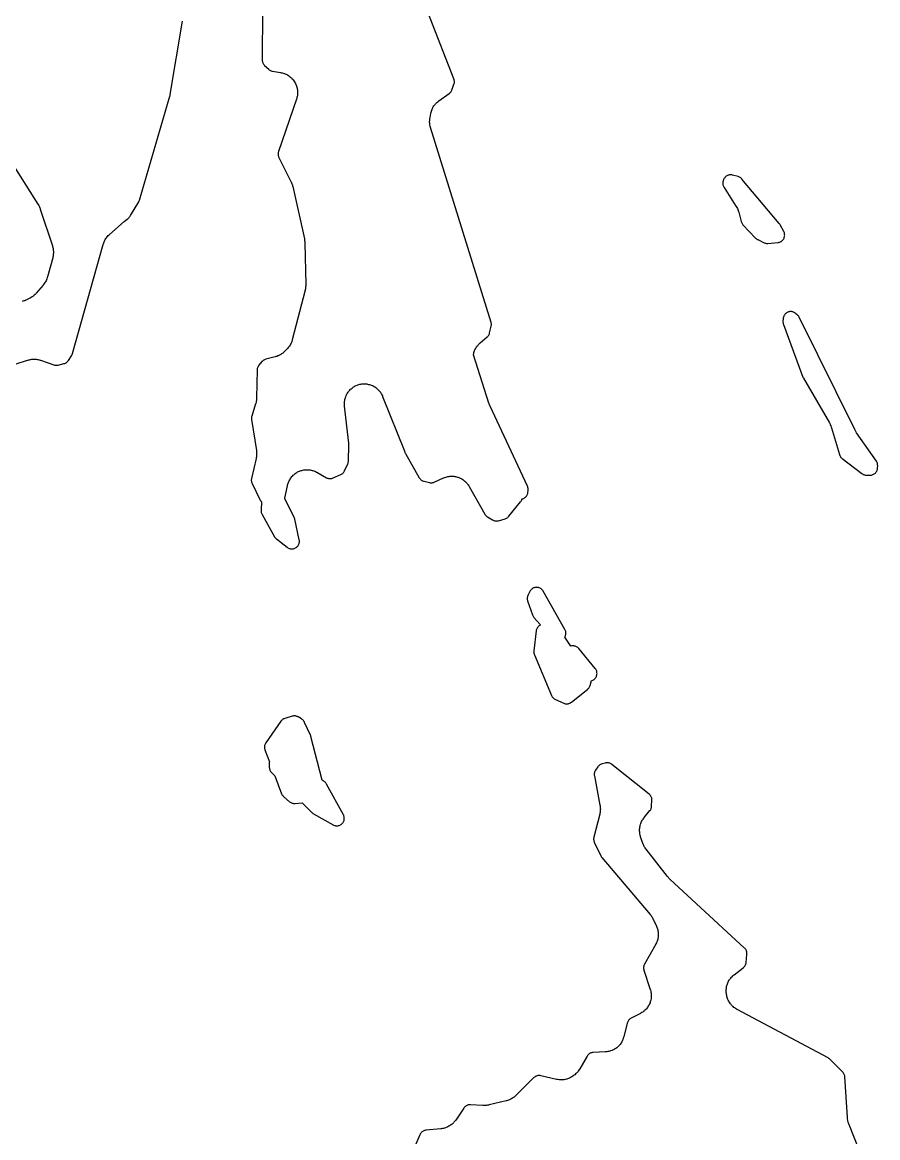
# Model space of a CAD drawing. Header units: millimetres. Extents: x 0 to 194, y 0 to 300.
# Drawn here: x 50.65 to 84.76, y 159.71 to 204.21 of the extents above; entities that cross this region are included whole.
import ezdxf

# ---------------------------------------------------------------- set-up
doc = ezdxf.new("R2010")
doc.units = ezdxf.units.MM
doc.layers.add('CUT', color=7, linetype='CONTINUOUS')

msp = doc.modelspace()

# ---------------------------------------------------------------- linework, layer by layer
at = {"layer": 'CUT'}
for points in [[(60.2292, 204.7135), (60.2175, 202.7099), (60.2189, 202.6793), (60.2233, 202.649), (60.2309, 202.6194), (60.2414, 202.5907), (60.2548, 202.5632), (60.2709, 202.5372), (60.2896, 202.513), (60.3106, 202.4908), (60.4742, 202.3351), (60.4968, 202.3156), (60.5213, 202.2984), (60.5474, 202.2838), (60.5748, 202.2718), (60.6032, 202.2627), (60.6325, 202.2564), (60.9506, 202.2042), (60.9719, 202.2002), (61.0142, 202.1911), (61.0561, 202.18), (61.087, 202.1702), (61.1276, 202.1552), (61.1575, 202.1424), (61.1964, 202.1235), (61.2249, 202.108), (61.2619, 202.0854), (61.2887, 202.0672), (61.3234, 202.0412), (61.3484, 202.0205), (61.3803, 201.9913), (61.4032, 201.9683), (61.4322, 201.9361), (61.4528, 201.911), (61.4786, 201.8762), (61.5026, 201.8402), (61.5124, 201.8248), (61.5225, 201.8072), (61.543, 201.769), (61.5617, 201.7297), (61.5743, 201.6996), (61.5892, 201.6587), (61.5988, 201.6275), (61.6096, 201.5854), (61.6162, 201.5534), (61.6229, 201.5104), (61.6263, 201.4779), (61.6288, 201.4345), (61.6291, 201.4018), (61.6274, 201.3583), (61.6245, 201.3258), (61.6186, 201.2827), (61.6126, 201.2506), (61.6026, 201.2083), (61.5905, 201.1665), (61.5839, 201.1457), (60.8661, 199.049), (60.8579, 199.0204), (60.8525, 198.9911), (60.8501, 198.9614), (60.8506, 198.9317), (60.8541, 198.9021), (60.8605, 198.873), (60.8697, 198.8447), (60.8817, 198.8175), (61.3632, 197.8562), (61.3711, 197.8396), (61.3863, 197.806), (61.4, 197.7718), (61.4093, 197.7457), (61.4202, 197.7105), (61.4297, 197.6748), (61.434, 197.6569), (61.8968, 195.5717), (61.9011, 195.5499), (61.9086, 195.5061), (61.9139, 195.4619), (61.917, 195.4176), (61.918, 195.3954), (61.9519, 193.7545), (61.9519, 193.734), (61.9508, 193.693), (61.948, 193.6521), (61.9444, 193.6216), (61.9378, 193.5812), (61.9294, 193.5411), (61.9247, 193.5211), (61.4149, 191.5471), (61.4085, 191.5248), (61.3947, 191.4806), (61.3785, 191.4372), (61.3648, 191.4054), (61.3443, 191.3638), (61.3274, 191.3336), (61.3027, 191.2944), (61.2827, 191.266), (61.2542, 191.2295), (61.2238, 191.1946), (61.2081, 191.1776), (61.1244, 191.0908), (61.1097, 191.0762), (61.0795, 191.0477), (61.048, 191.0206), (61.0235, 191.0014), (60.9897, 190.9773), (60.9635, 190.9605), (60.9276, 190.9396), (60.9, 190.9252), (60.8623, 190.9078), (60.8334, 190.896), (60.7943, 190.8821), (60.7546, 190.87), (60.7346, 190.8644), (60.3606, 190.7693), (60.3313, 190.7603), (60.3032, 190.7483), (60.2764, 190.7335), (60.2513, 190.7161), (60.228, 190.6962), (60.2069, 190.6741), (60.082, 190.5286), (60.0638, 190.5051), (60.0479, 190.4799), (60.0347, 190.4532), (60.0241, 190.4254), (60.0164, 190.3967), (60.0116, 190.3673), (60.0096, 190.3376), (59.9932, 189.229), (59.9924, 189.2075), (59.9897, 189.1646), (59.985, 189.1219), (59.9799, 189.0901), (59.9711, 189.048), (59.9604, 189.0064), (59.9545, 188.9858), (59.8017, 188.4946), (59.7948, 188.4682), (59.7904, 188.4413), (59.7883, 188.4141), (59.7888, 188.3868), (59.7917, 188.3597), (59.9823, 187.1267), (59.9851, 187.1055), (59.9896, 187.0631), (59.9921, 187.0204), (59.9924, 186.9884), (59.9908, 186.9458), (59.9882, 186.9139), (59.9826, 186.8715), (59.9749, 186.8295), (59.9706, 186.8086), (59.787, 186.0118), (59.7818, 185.9832), (59.7795, 185.9542), (59.7799, 185.9251), (59.7832, 185.8962), (59.7893, 185.8677), (59.7981, 185.84), (59.8095, 185.8132), (60.1241, 185.1662), (60.137, 185.1423), (60.1521, 185.1198), (60.1691, 185.0987), (60.1879, 185.0792), (60.1931, 185.0748), (60.1724, 184.7389), (60.172, 184.7102), (60.1743, 184.6817), (60.1794, 184.6534), (60.1871, 184.6258), (60.1975, 184.5991), (60.2103, 184.5734), (60.7096, 183.6858), (60.7255, 183.6605), (60.7438, 183.6369), (60.7645, 183.6153), (60.7871, 183.5958), (61.2158, 183.2632), (61.2398, 183.2463), (61.2653, 183.232), (61.2921, 183.2201), (61.32, 183.211), (61.3486, 183.2046), (61.3777, 183.201), (61.407, 183.2003), (61.4362, 183.2024), (61.4651, 183.2074), (61.4933, 183.2152), (61.5207, 183.2256), (61.5469, 183.2388), (61.5717, 183.2544), (61.5949, 183.2723), (61.6162, 183.2925), (61.6354, 183.3146), (61.6524, 183.3385), (61.667, 183.3639), (61.679, 183.3906), (61.6884, 183.4184), (61.695, 183.4469), (61.6987, 183.476), (61.6997, 183.5053), (61.6977, 183.5345), (61.693, 183.5634), (61.516, 184.3838), (61.5062, 184.4187), (61.4923, 184.4521), (61.1206, 185.2134), (61.1216, 185.2172), (61.224, 185.7195), (61.2287, 185.7403), (61.2392, 185.7817), (61.2517, 185.8225), (61.2625, 185.8526), (61.2788, 185.8921), (61.2923, 185.9211), (61.3123, 185.9589), (61.3286, 185.9864), (61.352, 186.0221), (61.3708, 186.048), (61.3975, 186.0813), (61.4187, 186.1053), (61.4485, 186.1359), (61.4718, 186.1578), (61.5044, 186.1855), (61.5297, 186.205), (61.5647, 186.2295), (61.5918, 186.2466), (61.6289, 186.2676), (61.6575, 186.282), (61.6965, 186.2995), (61.7263, 186.3111), (61.7668, 186.3247), (61.7975, 186.3335), (61.8391, 186.3433), (61.8706, 186.3491), (61.9129, 186.3548), (61.9455, 186.3577), (61.9867, 186.3594), (62.0197, 186.3593), (62.0614, 186.3572), (62.0918, 186.3542), (62.1325, 186.3484), (62.1628, 186.3426), (62.2028, 186.3331), (62.2324, 186.3245), (62.2714, 186.3114), (62.3001, 186.3002), (62.3377, 186.2835), (62.3745, 186.2652), (62.3927, 186.2556), (62.7786, 186.0404), (62.8064, 186.0267), (62.8355, 186.016), (62.8655, 186.0083), (62.8961, 186.0038), (62.927, 186.0024), (62.9579, 186.0043), (62.9885, 186.0093), (63.0183, 186.0174), (63.0472, 186.0285), (63.3491, 186.1635), (63.3766, 186.1776), (63.4025, 186.1944), (63.4266, 186.2138), (63.4485, 186.2355), (63.4681, 186.2594), (63.4852, 186.2852), (63.4994, 186.3126), (63.6291, 186.5962), (63.6404, 186.6245), (63.6487, 186.6537), (63.654, 186.6837), (63.6562, 186.7141), (63.6707, 187.3447), (63.6704, 187.3649), (63.6692, 187.3925), (63.6677, 187.4126), (63.5011, 188.9001), (63.4992, 188.9223), (63.4964, 188.9667), (63.4959, 189.0113), (63.4971, 189.0446), (63.501, 189.089), (63.5055, 189.1221), (63.5137, 189.1658), (63.5215, 189.1983), (63.534, 189.2411), (63.545, 189.2726), (63.5617, 189.3139), (63.5757, 189.3442), (63.5964, 189.3836), (63.6133, 189.4124), (63.6378, 189.4496), (63.6575, 189.4766), (63.6856, 189.5112), (63.7078, 189.536), (63.7392, 189.5677), (63.7638, 189.5902), (63.7981, 189.6186), (63.8248, 189.6386), (63.8618, 189.6635), (63.8904, 189.6808), (63.9296, 189.7019), (63.9597, 189.7162), (64.0009, 189.7333), (64.0323, 189.7446), (64.0749, 189.7576), (64.1073, 189.7657), (64.151, 189.7744), (64.184, 189.7793), (64.2283, 189.7836), (64.2617, 189.7852), (64.3062, 189.7851), (64.3396, 189.7834), (64.3839, 189.7789), (64.4169, 189.7739), (64.4605, 189.765), (64.4929, 189.7568), (64.5355, 189.7437), (64.5668, 189.7323), (64.6079, 189.715), (64.638, 189.7006), (64.6771, 189.6793), (64.7056, 189.662), (64.7425, 189.6369), (64.7692, 189.6169), (64.8034, 189.5883), (64.8279, 189.5657), (64.8591, 189.5339), (64.8813, 189.509), (64.9092, 189.4743), (64.9288, 189.4473), (64.9532, 189.4099), (64.97, 189.3811), (64.9906, 189.3416), (65.0091, 189.3011), (65.0179, 189.2806), (65.9017, 187.0691), (65.9099, 187.0503), (65.9221, 187.025), (65.9316, 187.0069), (66.4814, 186.0394), (66.4979, 186.0136), (66.517, 185.9895), (66.5383, 185.9676), (66.5619, 185.9479), (66.5873, 185.9308), (66.6143, 185.9163), (66.6426, 185.9047), (66.672, 185.896), (66.8816, 185.8455), (66.9092, 185.8402), (66.9371, 185.8375), (66.9652, 185.8375), (66.9932, 185.84), (67.0208, 185.8452), (67.0478, 185.853), (67.074, 185.8632), (67.4441, 186.0283), (67.4645, 186.0368), (67.5057, 186.0528), (67.5477, 186.0667), (67.5796, 186.0756), (67.6227, 186.0854), (67.6553, 186.0911), (67.6992, 186.0966), (67.7322, 186.0991), (67.7764, 186.1003), (67.8095, 186.0995), (67.8536, 186.0964), (67.8864, 186.0924), (67.93, 186.0849), (67.9623, 186.0777), (68.005, 186.0659), (68.0364, 186.0556), (68.0777, 186.0397), (68.108, 186.0263), (68.1475, 186.0065), (68.1763, 185.9902), (68.2137, 185.9666), (68.2408, 185.9476), (68.2757, 185.9204), (68.3007, 185.8988), (68.3328, 185.8684), (68.3556, 185.8444), (68.3845, 185.811), (68.4049, 185.7849), (68.4304, 185.7487), (68.4541, 185.7114), (68.4655, 185.6925), (69.0929, 184.5863), (69.1092, 184.5606), (69.1281, 184.5367), (69.1492, 184.5149), (69.1725, 184.4953), (69.1977, 184.4781), (69.398, 184.3561), (69.4224, 184.3427), (69.4479, 184.3317), (69.4743, 184.323), (69.5014, 184.3169), (69.529, 184.3133), (69.5568, 184.3122), (69.5846, 184.3138), (69.6121, 184.3179), (69.6391, 184.3245), (69.901, 184.4019), (69.9293, 184.4118), (69.9564, 184.4245), (69.9822, 184.4398), (70.0062, 184.4576), (70.0284, 184.4778), (70.0485, 184.5), (70.5194, 185.0774), (70.5372, 185.1016), (70.5525, 185.1275), (70.5651, 185.1549), (70.575, 185.1833), (70.5765, 185.1895), (70.5884, 185.192), (70.6167, 185.201), (70.6439, 185.2126), (70.6699, 185.227), (70.6943, 185.2438), (70.717, 185.2629), (70.7376, 185.2842), (70.756, 185.3074), (70.7721, 185.3323), (70.7856, 185.3587), (70.7965, 185.3863), (70.8046, 185.4148), (70.8098, 185.444), (70.821, 185.5312), (70.8233, 185.5593), (70.8229, 185.5876), (70.8199, 185.6156), (70.8142, 185.6433), (70.806, 185.6703), (70.7953, 185.6964), (69.3013, 188.8953), (69.2898, 188.9221), (69.2633, 188.99), (69.2536, 189.0174), (68.641, 190.9475), (68.6435, 190.9632), (68.6505, 190.9964), (68.6621, 191.0402), (68.6724, 191.0726), (68.6883, 191.115), (68.7018, 191.1461), (68.7219, 191.1867), (68.7385, 191.2163), (68.7626, 191.2547), (68.782, 191.2825), (68.8099, 191.3182), (68.832, 191.3439), (68.8633, 191.3767), (68.8961, 191.4078), (68.913, 191.423), (69.1867, 191.6573), (69.2094, 191.6789), (69.2297, 191.7028), (69.2475, 191.7286), (69.2624, 191.7562), (69.2744, 191.7852), (69.2833, 191.8153), (69.3468, 192.0799), (69.3526, 192.1115), (69.355, 192.1436), (69.3539, 192.1758), (69.3494, 192.2076), (69.3416, 192.2388), (66.9311, 200.0069), (66.9251, 200.0279), (66.9142, 200.0702), (66.9053, 200.1131), (66.9003, 200.1455), (66.8956, 200.1889), (66.8937, 200.2217), (66.8933, 200.2654), (66.8946, 200.2981), (66.8985, 200.3417), (66.9044, 200.385), (66.908, 200.4066), (66.9379, 200.5661), (66.9423, 200.5872), (66.9523, 200.6291), (66.9643, 200.6706), (66.9747, 200.7012), (66.9906, 200.7413), (67.004, 200.7707), (67.0236, 200.8091), (67.0397, 200.8371), (67.063, 200.8735), (67.0817, 200.8998), (67.1083, 200.9338), (67.1294, 200.9582), (67.1592, 200.9895), (67.1826, 201.0118), (67.2152, 201.0401), (67.2491, 201.0667), (67.2664, 201.0796), (67.6704, 201.3668), (67.6938, 201.3853), (67.7153, 201.406), (67.7346, 201.4288), (67.7516, 201.4533), (67.766, 201.4795), (67.7778, 201.5069), (67.8633, 201.7373), (67.8727, 201.7671), (67.8788, 201.7977), (67.8818, 201.8287), (67.8815, 201.86), (67.878, 201.891), (67.8713, 201.9215), (67.8615, 201.9511), (66.6965, 204.9268)], [(50.3619, 190.5698), (50.8547, 190.7297), (50.8745, 190.7357), (50.9145, 190.7467), (50.9549, 190.7558), (50.9855, 190.7612), (51.0266, 190.7665), (51.0576, 190.7691), (51.099, 190.7707), (51.13, 190.7704), (51.1714, 190.7681), (51.2023, 190.765), (51.2433, 190.759), (51.2738, 190.753), (51.3141, 190.7432), (51.3538, 190.7315), (51.3736, 190.7252), (51.9047, 190.5426), (51.9322, 190.5346), (51.9604, 190.5292), (51.989, 190.5266), (52.0176, 190.5267), (52.0462, 190.5295), (52.0743, 190.535), (52.3074, 190.5927), (52.3374, 190.6018), (52.3663, 190.614), (52.3937, 190.6291), (52.4195, 190.647), (52.4432, 190.6675), (52.4646, 190.6904), (52.4836, 190.7154), (52.6119, 190.9044), (52.6286, 190.9321), (52.6422, 190.9614), (52.6526, 190.992), (53.8729, 195.3471), (53.8793, 195.368), (53.8931, 195.4094), (53.9089, 195.4501), (53.9222, 195.48), (53.9419, 195.519), (53.958, 195.5474), (53.9814, 195.5843), (54.0002, 195.6111), (54.027, 195.6456), (54.0484, 195.6704), (54.0784, 195.7021), (54.1099, 195.7323), (54.1261, 195.747), (54.7164, 196.2594), (54.8344, 196.3516), (54.8545, 196.3688), (54.873, 196.3876), (54.8898, 196.408), (54.8929, 196.4127), (54.9052, 196.4233), (54.9287, 196.4461), (54.9497, 196.4714), (54.9677, 196.4988), (55.2893, 197.0509), (55.3057, 197.0833), (55.318, 197.1174), (56.5361, 201.2641), (56.5407, 201.2818), (56.5463, 201.3062), (56.5498, 201.3241), (57.0342, 204.2531)], [(50.0781, 198.8337), (51.2731, 196.9554), (51.2828, 196.9393), (51.3017, 196.9068), (51.3191, 196.8735), (51.3311, 196.8481), (51.3458, 196.8134), (51.3589, 196.7783), (51.3651, 196.7605), (51.8465, 195.2882), (51.8528, 195.2673), (51.8643, 195.2253), (51.8738, 195.1827), (51.8793, 195.1506), (51.8846, 195.1073), (51.887, 195.0747), (51.8881, 195.0311), (51.8874, 194.9985), (51.8842, 194.955), (51.8803, 194.9226), (51.873, 194.8796), (51.8636, 194.8371), (51.8584, 194.8159), (51.6501, 194.0501), (51.6429, 194.0263), (51.6273, 193.9793), (51.6091, 193.9332), (51.5936, 193.8994), (51.5704, 193.8556), (51.5513, 193.8238), (51.5235, 193.7828), (51.4934, 193.7434), (51.4779, 193.7241), (51.1999, 193.3985), (51.1854, 193.3823), (51.1556, 193.3506), (51.1243, 193.3204), (51.0998, 193.2989), (51.0657, 193.2719), (51.0392, 193.2529), (51.0027, 193.2293), (50.9651, 193.2075), (50.946, 193.197), (50.8473, 193.1459), (50.8273, 193.1362), (50.7868, 193.1177), (50.7454, 193.1013), (50.7138, 193.0905), (50.671, 193.0782), (50.6386, 193.0706)], [(84.0939, 159.0505), (83.6128, 160.2622), (83.6047, 160.2843), (83.5896, 160.329), (83.5769, 160.3744), (83.5692, 160.4089), (83.5613, 160.4554), (83.5558, 160.5023), (83.5537, 160.5258), (83.4516, 162.1386), (83.4481, 162.1695), (83.4414, 162.1998), (83.4315, 162.2293), (83.4187, 162.2575), (83.403, 162.2843), (83.3847, 162.3094), (83.3638, 162.3324), (82.8592, 162.8343), (82.8375, 162.8539), (82.814, 162.8713), (82.7888, 162.8863), (79.1569, 164.8232), (79.1368, 164.8346), (79.0972, 164.8584), (79.0589, 164.8842), (79.0313, 164.9049), (78.9958, 164.9345), (78.9705, 164.958), (78.9382, 164.991), (78.9154, 165.017), (78.8867, 165.0532), (78.8667, 165.0813), (78.8418, 165.1202), (78.8248, 165.1503), (78.8041, 165.1916), (78.7902, 165.2232), (78.7738, 165.2664), (78.7632, 165.2993), (78.7514, 165.3439), (78.7418, 165.389), (78.7376, 165.4118), (78.7331, 165.4401), (78.7302, 165.4617), (78.7255, 165.5051), (78.7229, 165.5486), (78.7225, 165.5813), (78.7241, 165.6249), (78.7269, 165.6574), (78.7327, 165.7007), (78.7387, 165.7328), (78.7486, 165.7753), (78.7577, 165.8067), (78.7717, 165.848), (78.7837, 165.8784), (78.8017, 165.9181), (78.8166, 165.9472), (78.8383, 165.985), (78.856, 166.0125), (78.8813, 166.048), (78.9015, 166.0737), (78.9301, 166.1066), (78.9528, 166.1302), (78.9844, 166.1602), (79.0175, 166.1886), (79.0344, 166.2024), (79.4038, 166.4897), (79.427, 166.5097), (79.448, 166.5319), (79.4666, 166.5561), (79.4826, 166.5821), (79.4959, 166.6096), (79.5064, 166.6383), (79.5139, 166.6679), (79.5183, 166.6981), (79.5491, 167.0215), (79.5504, 167.0522), (79.5486, 167.0828), (79.5437, 167.113), (79.5358, 167.1426), (79.5248, 167.1713), (79.511, 167.1986), (79.4945, 167.2245), (79.4754, 167.2484), (79.454, 167.2704), (76.4779, 170.0181), (76.4648, 170.0306), (76.4393, 170.0562), (76.4147, 170.0828), (76.3913, 170.1104), (76.3799, 170.1244), (75.5233, 171.2181), (75.5115, 171.2339), (75.4885, 171.266), (75.467, 171.2992), (75.4519, 171.3247), (75.4334, 171.3596), (75.4206, 171.3863), (75.4052, 171.4227), (75.3914, 171.4597), (75.3849, 171.4784), (75.308, 171.716), (75.3016, 171.7375), (75.29, 171.7808), (75.2805, 171.8246), (75.275, 171.8578), (75.27, 171.9023), (75.2678, 171.9358), (75.2672, 171.9807), (75.2684, 172.0143), (75.2723, 172.0589), (75.2768, 172.0922), (75.2851, 172.1363), (75.2929, 172.169), (75.3055, 172.212), (75.3166, 172.2437), (75.3334, 172.2853), (75.3476, 172.3157), (75.3685, 172.3554), (75.3856, 172.3843), (75.4103, 172.4217), (75.4369, 172.4578), (75.4507, 172.4755), (75.6809, 172.7578), (75.6973, 172.78), (75.7117, 172.8036), (75.7238, 172.8284), (75.7336, 172.8542), (75.7409, 172.8808), (75.7458, 172.908), (75.7482, 172.9355), (75.7576, 173.1713), (75.7574, 173.1994), (75.7546, 173.2274), (75.7491, 173.2551), (75.7411, 173.282), (75.7306, 173.3082), (75.7177, 173.3332), (75.7025, 173.3569), (75.6852, 173.3791), (75.6658, 173.3995), (75.6446, 173.418), (74.1566, 174.6019), (74.1337, 174.6184), (74.1094, 174.6327), (74.0838, 174.6446), (74.0572, 174.6541), (74.0299, 174.6611), (74.002, 174.6654), (73.9738, 174.6671), (73.9456, 174.6661), (73.9176, 174.6625), (73.8901, 174.6563), (73.768, 174.6226), (73.7396, 174.6133), (73.7123, 174.6011), (73.6864, 174.5863), (73.662, 174.569), (73.6395, 174.5494), (73.6191, 174.5276), (73.6009, 174.5039), (73.5115, 174.3745), (73.4959, 174.3493), (73.4828, 174.3226), (73.4724, 174.2948), (73.4649, 174.2661), (73.4602, 174.2368), (73.4584, 174.2071), (73.4596, 174.1774), (73.4637, 174.148), (73.6859, 172.9782), (73.6898, 172.954), (73.6963, 172.9053), (73.7002, 172.8564), (73.7011, 172.8196), (73.6996, 172.7705), (73.6964, 172.7339), (73.6896, 172.6852), (73.6801, 172.6371), (73.6747, 172.6131), (73.442, 171.6986), (73.4362, 171.6696), (73.4332, 171.6402), (73.4331, 171.6106), (73.436, 171.5811), (73.4417, 171.5521), (73.4503, 171.5237), (73.4616, 171.4964), (73.7217, 170.9463), (73.7339, 170.9232), (73.748, 170.9012), (73.764, 170.8806), (75.6885, 168.61), (75.7006, 168.5951), (75.7241, 168.5649), (75.7463, 168.5337), (75.7619, 168.5096), (75.7813, 168.4766), (75.7994, 168.4428), (75.808, 168.4257), (75.9312, 168.1692), (75.9401, 168.1496), (75.9568, 168.11), (75.9716, 168.0696), (75.9813, 168.0389), (75.9922, 167.9973), (75.9988, 167.9658), (76.0057, 167.9233), (76.0094, 167.8913), (76.0122, 167.8484), (76.0127, 167.8162), (76.0114, 167.7732), (76.0089, 167.7411), (76.0035, 167.6984), (75.9979, 167.6667), (75.9885, 167.6247), (75.9799, 167.5937), (75.9665, 167.5528), (75.955, 167.5227), (75.9377, 167.4833), (75.9186, 167.4448), (75.9086, 167.4258), (75.4653, 166.6305), (75.4516, 166.6028), (75.4409, 166.5739), (75.4333, 166.544), (75.4287, 166.5135), (75.4273, 166.4826), (75.4291, 166.4518), (75.434, 166.4214), (75.442, 166.3916), (75.6923, 165.6225), (75.6988, 165.6008), (75.7107, 165.557), (75.7203, 165.5127), (75.7258, 165.4792), (75.7309, 165.4342), (75.733, 165.4003), (75.7336, 165.3549), (75.7323, 165.321), (75.7283, 165.2758), (75.7236, 165.2422), (75.7151, 165.1977), (75.707, 165.1647), (75.694, 165.1213), (75.6827, 165.0893), (75.6654, 165.0473), (75.6509, 165.0166), (75.6295, 164.9767), (75.612, 164.9476), (75.5866, 164.91), (75.5663, 164.8828), (75.5373, 164.8479), (75.5143, 164.8229), (75.482, 164.7912), (75.4566, 164.7686), (75.4212, 164.7403), (75.3937, 164.7204), (75.3556, 164.6957), (75.3164, 164.673), (75.2965, 164.6622), (74.9289, 164.4736), (74.9044, 164.4595), (74.8812, 164.4431), (74.8598, 164.4246), (74.8401, 164.4042), (74.8225, 164.3821), (74.8071, 164.3583), (74.7939, 164.3332), (74.7832, 164.307), (74.775, 164.2799), (74.637, 163.7322), (74.6311, 163.7109), (74.6182, 163.6687), (74.6032, 163.6271), (74.5905, 163.5965), (74.5716, 163.5566), (74.5559, 163.5274), (74.5331, 163.4895), (74.5147, 163.462), (74.4883, 163.4265), (74.4672, 163.401), (74.4375, 163.3683), (74.414, 163.3449), (74.3812, 163.3153), (74.3555, 163.2943), (74.32, 163.2681), (74.2924, 163.2497), (74.2544, 163.2271), (74.2252, 163.2116), (74.1852, 163.1928), (74.1546, 163.1802), (74.1129, 163.1654), (74.0812, 163.1558), (74.0383, 163.1452), (74.0058, 163.1388), (73.962, 163.1325), (73.9181, 163.1283), (73.896, 163.1267), (73.4161, 163.1045), (73.3861, 163.1016), (73.3566, 163.0957), (73.3278, 163.0869), (73.3001, 163.0753), (73.2736, 163.0609), (73.2488, 163.0439), (73.2257, 163.0246), (73.2047, 163.003), (73.186, 162.9794), (73.1697, 162.9541), (72.8859, 162.4595), (72.8742, 162.4401), (72.8497, 162.402), (72.8233, 162.3651), (72.8021, 162.3385), (72.7721, 162.3045), (72.7484, 162.2802), (72.7152, 162.2494), (72.6804, 162.2203), (72.6627, 162.2062), (72.6229, 162.1762), (72.605, 162.1633), (72.5687, 162.1386), (72.5312, 162.1157), (72.5023, 162.0999), (72.4627, 162.0807), (72.4324, 162.0678), (72.3912, 162.0526), (72.3598, 162.0427), (72.3172, 162.0316), (72.285, 162.0248), (72.2416, 162.0179), (72.2088, 162.0143), (72.165, 162.0117), (72.132, 162.0113), (72.0881, 162.013), (72.0553, 162.0158), (72.0117, 162.0218), (71.9685, 162.0298), (71.947, 162.0344), (71.3335, 162.18), (71.3036, 162.1855), (71.2733, 162.188), (71.243, 162.1874), (71.2128, 162.1837), (71.1832, 162.177), (71.1544, 162.1673), (71.1267, 162.1548), (71.1004, 162.1395), (71.0758, 162.1216), (71.0532, 162.1014), (70.3354, 161.3911), (70.3204, 161.377), (70.2899, 161.3494), (70.2581, 161.3233), (70.2334, 161.3048), (70.1994, 161.2816), (70.1731, 161.2655), (70.1371, 161.2455), (70.1094, 161.2319), (70.0717, 161.2153), (70.043, 161.2042), (70.0039, 161.1911), (69.9643, 161.1799), (69.9444, 161.1747), (69.2618, 161.0142), (69.2408, 161.0098), (69.1988, 161.002), (69.1564, 160.9962), (69.1244, 160.9934), (69.0817, 160.9917), (69.0389, 160.992), (69.0175, 160.9926), (68.5216, 161.0197), (68.4908, 161.0198), (68.4602, 161.0167), (68.43, 161.0106), (68.4007, 161.0013), (68.3724, 160.9891), (68.3455, 160.9741), (68.3203, 160.9564), (68.2971, 160.9362), (68.276, 160.9137), (68.2574, 160.8892), (67.9314, 160.411), (67.9187, 160.3933), (67.8925, 160.3587), (67.8647, 160.3253), (67.8426, 160.3013), (67.8117, 160.2707), (67.7874, 160.249), (67.7537, 160.2216), (67.7274, 160.2023), (67.6912, 160.1782), (67.6632, 160.1616), (67.6248, 160.1411), (67.5953, 160.1273), (67.5552, 160.1106), (67.5245, 160.0996), (67.4829, 160.087), (67.4513, 160.079), (67.4087, 160.0704), (67.3657, 160.0639), (67.3441, 160.0612), (66.7442, 159.9996), (66.7155, 159.9953), (66.6873, 159.9881), (66.66, 159.9783), (66.6337, 159.9659), (66.6088, 159.951), (66.5854, 159.9338), (66.5638, 159.9144), (66.5442, 159.893), (66.5267, 159.8698), (66.5115, 159.845), (66.4989, 159.8189), (66.3032, 159.3601)]]:
    msp.add_lwpolyline(points, dxfattribs=at)
for points in [[(78.5874, 197.7872), (78.5887, 197.7587), (78.5927, 197.7305), (78.5994, 197.7028), (78.6087, 197.6758), (78.6205, 197.6499), (78.6347, 197.6252), (79.1118, 196.8796), (79.1239, 196.8595), (79.1472, 196.8186), (79.1683, 196.7765), (79.1824, 196.7443), (79.1989, 196.7002), (79.2132, 196.6554), (79.2197, 196.6328), (79.3169, 196.2607), (79.326, 196.2319), (79.338, 196.2041), (79.3526, 196.1777), (79.3699, 196.153), (79.3895, 196.13), (79.8899, 195.6024), (79.9098, 195.5833), (79.9314, 195.566), (79.9545, 195.5509), (79.9789, 195.5379), (80.2335, 195.4169), (80.2627, 195.4049), (80.293, 195.396), (80.324, 195.3903), (80.3555, 195.388), (80.3871, 195.3889), (80.7778, 195.4214), (80.8073, 195.4253), (80.8361, 195.4321), (80.8642, 195.4417), (80.8912, 195.454), (80.9168, 195.469), (80.9408, 195.4864), (80.963, 195.5061), (80.9831, 195.5279), (81.001, 195.5515), (81.0165, 195.5769), (81.0294, 195.6036), (81.0396, 195.6314), (81.0469, 195.6602), (81.0514, 195.6895), (81.053, 195.7191), (81.0517, 195.7488), (81.0474, 195.7781), (81.0403, 195.8069), (81.0303, 195.8349), (81.0176, 195.8617), (80.8722, 196.134), (80.8561, 196.1607), (80.8373, 196.1856), (79.3502, 197.9561), (79.3294, 197.9784), (79.3065, 197.9985), (79.2816, 198.0161), (79.2551, 198.0312), (79.2272, 198.0435), (79.1983, 198.0528), (78.9723, 198.1135), (78.944, 198.1197), (78.9153, 198.1231), (78.8863, 198.1237), (78.8574, 198.1215), (78.8289, 198.1165), (78.801, 198.1088), (78.7739, 198.0985), (78.748, 198.0856), (78.7234, 198.0702), (78.7005, 198.0526), (78.6793, 198.0328), (78.6602, 198.0111), (78.6432, 197.9876), (78.6286, 197.9626), (78.6164, 197.9363), (78.6069, 197.909), (78.6, 197.8808), (78.5928, 197.8439), (78.5887, 197.8157)], [(81.0042, 192.4484), (80.9976, 192.4191), (80.994, 192.3894), (80.9859, 192.2774), (80.9853, 192.2454), (80.9881, 192.2136), (80.9943, 192.1822), (81.0037, 192.1516), (81.7808, 190.0518), (81.7908, 190.0281), (81.8028, 190.0053), (82.8363, 188.226), (82.8491, 188.2024), (82.8733, 188.1544), (82.8945, 188.105), (82.9128, 188.0545), (82.9212, 188.0289), (83.2365, 186.9612), (83.247, 186.9314), (83.2606, 186.903), (83.277, 186.8761), (83.2963, 186.8511), (83.318, 186.8282), (83.342, 186.8078), (84.1327, 186.2034), (84.1555, 186.1876), (84.1797, 186.1739), (84.205, 186.1626), (84.2313, 186.1536), (84.2583, 186.1471), (84.2858, 186.1431), (84.3135, 186.1417), (84.4598, 186.1411), (84.4889, 186.1423), (84.5178, 186.1464), (84.5461, 186.1533), (84.5737, 186.163), (84.6002, 186.1752), (84.6253, 186.19), (84.6489, 186.2071), (84.6708, 186.2264), (84.6906, 186.2478), (84.7083, 186.271), (84.7237, 186.2958), (84.7365, 186.322), (84.7468, 186.3493), (84.7543, 186.3775), (84.7591, 186.4063), (84.7611, 186.4354), (84.7627, 186.5184), (84.7616, 186.5496), (84.7574, 186.5805), (84.7499, 186.6108), (84.7393, 186.6402), (84.7258, 186.6683), (84.7093, 186.6949), (83.9208, 187.8335), (83.903, 187.8613), (83.8611, 187.9325), (83.8454, 187.9616), (81.6336, 192.4406), (81.6184, 192.4676), (81.6006, 192.493), (81.5802, 192.5163), (81.5576, 192.5375), (81.4862, 192.5974), (81.4623, 192.6155), (81.4368, 192.6312), (81.4098, 192.6442), (81.3817, 192.6544), (81.3526, 192.6618), (81.323, 192.6663), (81.2931, 192.6678), (81.2632, 192.6663), (81.2336, 192.6618), (81.2046, 192.6544), (81.1764, 192.6441), (81.1494, 192.6311), (81.1239, 192.6154), (81.1, 192.5973), (81.0781, 192.5769), (81.0583, 192.5544), (81.0409, 192.5301), (81.026, 192.5041), (81.0137, 192.4768)], [(72.3867, 177.0167), (72.4164, 177.0206), (72.4457, 177.0274), (72.4741, 177.0371), (72.5014, 177.0496), (72.5273, 177.0648), (72.5516, 177.0825), (73.1973, 177.6042), (73.22, 177.6246), (73.2406, 177.6472), (73.2588, 177.6718), (73.2743, 177.6981), (73.2871, 177.7258), (73.2971, 177.7547), (73.351, 177.9426), (73.3744, 177.9501), (73.4019, 177.9621), (73.428, 177.9767), (73.4525, 177.9939), (73.4752, 178.0134), (73.4958, 178.0351), (73.5142, 178.0587), (73.5301, 178.084), (73.5434, 178.1108), (73.554, 178.1388), (73.5618, 178.1677), (73.5666, 178.1973), (73.5685, 178.2271), (73.5673, 178.257), (73.5632, 178.2867), (73.5562, 178.3158), (73.5463, 178.344), (73.5336, 178.3711), (73.5183, 178.3968), (73.5005, 178.4209), (72.8452, 179.2209), (72.8256, 179.2426), (72.804, 179.2622), (72.7807, 179.2797), (72.7557, 179.2947), (72.7294, 179.3073), (72.7021, 179.3173), (72.6738, 179.3246), (72.645, 179.3291), (72.6159, 179.3308), (72.5868, 179.3297), (72.5579, 179.3257), (72.5295, 179.319), (72.5269, 179.3181), (72.2792, 179.6711), (72.2835, 179.6773), (72.2976, 179.7029), (72.3092, 179.7297), (72.3182, 179.7575), (72.3244, 179.786), (72.3277, 179.815), (72.3283, 179.8442), (72.326, 179.8733), (72.3209, 179.9021), (72.313, 179.9302), (72.3024, 179.9574), (72.2893, 179.9835), (71.4203, 181.513), (71.4046, 181.5377), (71.3865, 181.5608), (71.3663, 181.582), (71.3442, 181.6012), (71.3202, 181.618), (71.2948, 181.6325), (71.268, 181.6444), (71.2402, 181.6537), (71.2117, 181.6602), (71.1826, 181.6639), (71.1533, 181.6647), (71.1241, 181.6627), (71.0952, 181.6578), (71.0669, 181.6502), (71.0396, 181.6398), (71.0133, 181.6268), (70.9885, 181.6113), (70.9652, 181.5935), (70.9439, 181.5734), (70.9245, 181.5514), (70.9075, 181.5276), (70.8928, 181.5023), (70.8197, 181.3605), (70.8072, 181.3331), (70.7976, 181.3045), (70.7909, 181.2752), (70.7871, 181.2453), (70.7864, 181.2152), (70.7887, 181.1852), (70.794, 181.1555), (70.8022, 181.1266), (70.992, 180.5675), (71.0034, 180.539), (71.0176, 180.5117), (71.0345, 180.4861), (71.054, 180.4623), (71.3198, 180.1695), (71.2845, 180.1478), (71.2596, 180.1308), (71.2366, 180.1114), (71.2156, 180.0897), (71.1969, 180.0661), (71.1807, 180.0407), (71.1671, 180.0138), (71.1562, 179.9857), (71.1483, 179.9566), (71.1433, 179.9269), (71.0498, 179.1272), (71.0478, 179.0964), (71.049, 179.0657), (71.0533, 179.0352), (71.0607, 179.0053), (71.0711, 178.9764), (71.7531, 177.3495), (71.7652, 177.324), (71.7796, 177.2998), (71.7963, 177.277), (71.815, 177.256), (71.8356, 177.2367), (71.8579, 177.2195), (71.8817, 177.2045), (71.9069, 177.1917), (72.2402, 177.0421), (72.2682, 177.0312), (72.2971, 177.0231), (72.3267, 177.018), (72.3566, 177.0159)], [(60.524, 174.3644), (60.5366, 174.3389), (60.5516, 174.3148), (60.5688, 174.2922), (60.588, 174.2713), (60.7198, 174.1413), (60.9896, 173.4318), (61.0018, 173.4041), (61.0167, 173.3777), (61.0342, 173.353), (61.0542, 173.3301), (61.0763, 173.3094), (61.308, 173.1134), (61.3312, 173.0956), (61.3561, 173.0802), (61.3823, 173.0673), (61.4096, 173.057), (61.4378, 173.0494), (61.4666, 173.0445), (61.4958, 173.0425), (61.525, 173.0434), (61.8099, 173.0655), (62.1996, 172.6809), (62.2188, 172.6636), (62.2393, 172.648), (62.2611, 172.6342), (63.0398, 172.1876), (63.0654, 172.1745), (63.0922, 172.1639), (63.1198, 172.1559), (63.1481, 172.1506), (63.1768, 172.1481), (63.2056, 172.1483), (63.2342, 172.1512), (63.2624, 172.1569), (63.2899, 172.1653), (63.3165, 172.1762), (63.342, 172.1897), (63.366, 172.2055), (63.3884, 172.2236), (63.409, 172.2437), (63.4275, 172.2657), (63.4438, 172.2894), (63.4578, 172.3145), (63.4694, 172.3409), (63.4783, 172.3682), (63.4846, 172.3963), (63.485, 172.3985), (63.4886, 172.4272), (63.4894, 172.456), (63.4874, 172.4848), (63.4827, 172.5133), (63.4753, 172.5412), (63.4652, 172.5683), (63.4525, 172.5942), (62.7817, 173.8176), (62.7656, 173.8436), (62.747, 173.8679), (62.7259, 173.8902), (62.7027, 173.9102), (62.6776, 173.9277), (62.6509, 173.9426), (62.6016, 173.9668), (62.1579, 175.7176), (62.1502, 175.7431), (62.1403, 175.7679), (61.9087, 176.2785), (61.8947, 176.3056), (61.878, 176.3311), (61.8589, 176.3548), (61.8374, 176.3765), (61.8138, 176.3958), (61.7884, 176.4127), (61.6543, 176.4922), (61.627, 176.5065), (61.5984, 176.518), (61.5688, 176.5264), (61.5385, 176.5318), (61.5077, 176.5341), (61.4769, 176.5331), (61.4464, 176.5291), (61.4164, 176.5219), (61.1207, 176.4347), (61.0936, 176.4252), (61.0675, 176.4132), (61.0426, 176.3988), (61.0193, 176.382), (60.9976, 176.3631), (60.9779, 176.3422), (60.9603, 176.3195), (60.358, 175.4637), (60.3424, 175.4389), (60.3292, 175.4128), (60.3186, 175.3854), (60.3108, 175.3572), (60.3057, 175.3284), (60.3035, 175.2992), (60.3041, 175.2699), (60.3076, 175.2408), (60.3139, 175.2122), (60.323, 175.1844), (60.5056, 174.7043), (60.5045, 174.701), (60.4981, 174.6718), (60.4947, 174.6421), (60.4942, 174.6122), (60.4989, 174.4746), (60.5012, 174.4463), (60.5062, 174.4183), (60.5138, 174.3909)]]:
    msp.add_lwpolyline(points, close=True, dxfattribs=at)

doc.saveas('drawing.dxf')
